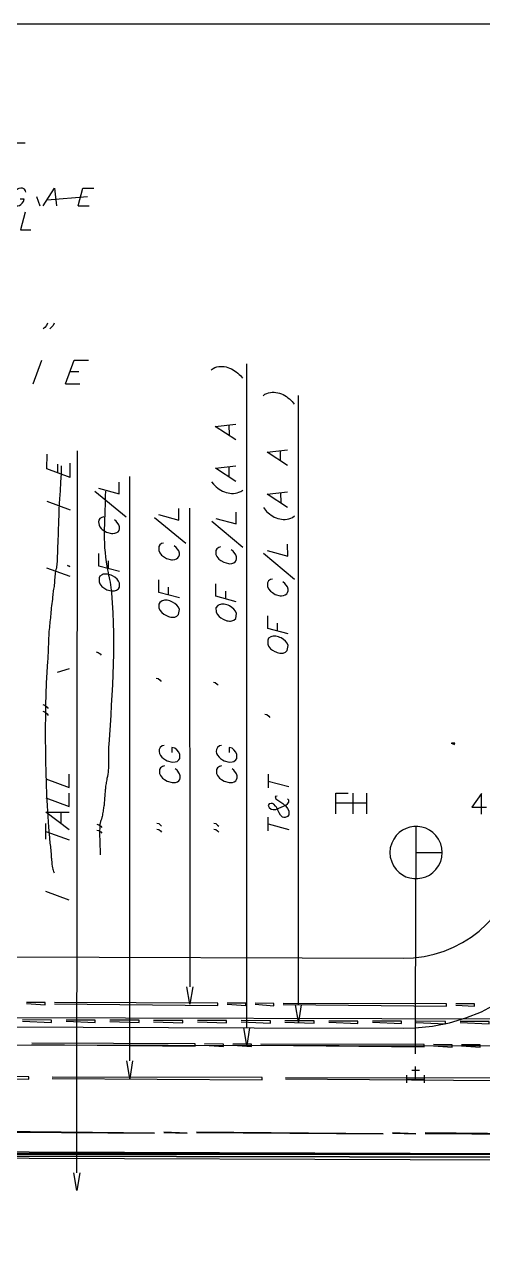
# Model space of a CAD drawing. Header units: feet. Extents: x 13 to 426, y 12 to 285.
# Drawn here: x 242.4 to 281.6, y 181.1 to 284.9 of the extents above; entities that cross this region are included whole.
import ezdxf

# ---------------------------------------------------------------- set-up
doc = ezdxf.new("R2010")
doc.units = ezdxf.units.FT
for name, color, linetype in [('AGUA', 1, 'CONTINUOUS'), ('AGUA_HIERRO', 5, 'CONTINUOUS'), ('EJE_VIA', 7, 'CONTINUOUS')]:
    doc.layers.add(name, color=color, linetype=linetype)

msp = doc.modelspace()

# ---------------------------------------------------------------- linework, layer by layer
at = {"layer": 'AGUA'}
for p, q in [((275.9, 196.73), (275.92, 211.73)), ((51.04, 200.28), (301.08, 199.7)), ((51.15, 197.95), (300.03, 197.37))]:
    msp.add_line(p, q, dxfattribs=at)
for points in [[(245.52, 247.09), (245.52, 246.91), (245.52, 246.72), (245.51, 246.54), (245.51, 246.35), (245.5, 246.16), (245.49, 245.97), (245.48, 245.79), (245.47, 245.6), (245.46, 245.42), (245.45, 245.23), (245.44, 245.05), (245.43, 244.87), (245.41, 244.69), (245.4, 244.52), (245.39, 244.35), (245.37, 244.18), (245.36, 243.94), (245.34, 243.71), (245.33, 243.47), (245.32, 243.23), (245.31, 242.99), (245.31, 242.74), (245.3, 242.5), (245.3, 242.26), (245.29, 242.02), (245.28, 241.78), (245.28, 241.54), (245.27, 241.3), (245.26, 241.07), (245.25, 240.84), (245.24, 240.62), (245.23, 240.4), (245.22, 240.26), (245.22, 240.12), (245.21, 239.98), (245.21, 239.84), (245.2, 239.69), (245.2, 239.55), (245.19, 239.41), (245.19, 239.28), (245.18, 239.14), (245.18, 239), (245.17, 238.86), (245.16, 238.73), (245.14, 238.6), (245.13, 238.47), (245.11, 238.34), (245.08, 238.21), (245.05, 238.06), (245.02, 237.91), (245, 237.78), (244.98, 237.64), (244.97, 237.51), (244.95, 237.37), (244.95, 237.22), (244.94, 237.05), (244.93, 236.91), (244.92, 236.77), (244.9, 236.64), (244.87, 236.52), (244.85, 236.39), (244.83, 236.27), (244.81, 236.15), (244.8, 236.03), (244.78, 235.84), (244.77, 235.66), (244.75, 235.48), (244.72, 235.3), (244.7, 235.11), (244.68, 234.93), (244.66, 234.75), (244.65, 234.57), (244.63, 234.4), (244.62, 234.23), (244.6, 234.06), (244.58, 233.9), (244.56, 233.74), (244.54, 233.58), (244.52, 233.42), (244.51, 233.26), (244.49, 233.08), (244.48, 232.9), (244.47, 232.72), (244.46, 232.53), (244.45, 232.35), (244.45, 232.16), (244.44, 231.98), (244.43, 231.79), (244.42, 231.61), (244.41, 231.43), (244.4, 231.24), (244.4, 231.06), (244.39, 230.88), (244.38, 230.7), (244.37, 230.53), (244.36, 230.35), (244.3, 229.43), (244.25, 228.49), (244.22, 227.55), (244.19, 226.59), (244.17, 225.64), (244.16, 224.68), (244.16, 223.71), (244.17, 222.75), (244.19, 221.79), (244.21, 220.83), (244.24, 219.87), (244.28, 218.92), (244.33, 217.98), (244.38, 217.05), (244.44, 216.13), (244.51, 215.22), (244.52, 215.07), (244.54, 214.92), (244.56, 214.77), (244.58, 214.63), (244.6, 214.49), (244.62, 214.35), (244.63, 214.2), (244.65, 214.06), (244.66, 213.86), (244.67, 213.76), (244.68, 213.65), (244.68, 213.55), (244.69, 213.45), (244.7, 213.35), (244.71, 213.15), (244.73, 212.97), (244.75, 212.8), (244.78, 212.66), (244.81, 212.55), (244.84, 212.45), (244.88, 212.34), (244.92, 212.23)], [(249.31, 244.91), (249.3, 244.52), (249.3, 244.12), (249.29, 243.72), (249.27, 243.32), (249.26, 242.91), (249.24, 242.5), (249.23, 242.09), (249.22, 241.68), (249.22, 241.27), (249.22, 240.86), (249.23, 240.46), (249.25, 240.06), (249.28, 239.66), (249.33, 239.27), (249.38, 238.88), (249.45, 238.51), (249.47, 238.4), (249.49, 238.29), (249.5, 238.18), (249.52, 238.07), (249.54, 237.96), (249.55, 237.85), (249.57, 237.74), (249.6, 237.63), (249.63, 237.5), (249.67, 237.37), (249.7, 237.23), (249.73, 237.12), (249.83, 236.22), (249.9, 235.37), (249.95, 234.51), (249.98, 233.64), (250, 232.77), (250, 231.88), (250, 231), (249.98, 230.11), (249.95, 229.22), (249.92, 228.34), (249.87, 227.46), (249.82, 226.59), (249.77, 225.73), (249.72, 224.88), (249.66, 224.04), (249.6, 223.22), (249.59, 223.03), (249.58, 222.85), (249.58, 222.67), (249.58, 222.48), (249.58, 222.3), (249.58, 222.12), (249.58, 221.94), (249.58, 221.76), (249.58, 221.57), (249.57, 221.39), (249.57, 221.21), (249.55, 221.03), (249.54, 220.85), (249.52, 220.67), (249.49, 220.49), (249.45, 220.31), (249.43, 220.2), (249.4, 220.09), (249.38, 219.98), (249.37, 219.87), (249.35, 219.77), (249.33, 219.66), (249.32, 219.55), (249.31, 219.44), (249.3, 219.33), (249.29, 219.23), (249.28, 219.13), (249.27, 219.03), (249.26, 218.83), (249.25, 218.63), (249.24, 218.44), (249.22, 218.25), (249.2, 218.04), (249.18, 217.94), (249.16, 217.84), (249.14, 217.73), (249.12, 217.62), (249.11, 217.51), (249.09, 217.4), (249.08, 217.29), (249.06, 217.18), (249.04, 217.07), (249.02, 216.97), (248.97, 216.84), (248.92, 216.72), (248.89, 216.62), (248.85, 216.36), (248.84, 216.19), (248.83, 216.02), (248.82, 215.85), (248.82, 215.67), (248.82, 215.5), (248.82, 215.32), (248.83, 215.15), (248.83, 214.97), (248.84, 214.8), (248.85, 214.62), (248.85, 214.45), (248.86, 214.28), (248.86, 214.1), (248.87, 213.93), (248.87, 213.76)], [(264.55, 200.95), (278.55, 200.8), (278.55, 201), (264.55, 201.05)]]:
    msp.add_lwpolyline(points, dxfattribs=at)
at = {"layer": 'AGUA_HIERRO'}
for points in [[(136.58, 188.42), (136.58, 188.17), (299.95, 187.6), (299.95, 188.1), (136.58, 188.67), (136.58, 188.42)], [(136.58, 188.17), (299.95, 187.85), (299.95, 188.1)], [(299.95, 187.6), (299.95, 187.85), (136.58, 188.17)]]:
    msp.add_lwpolyline(points, dxfattribs=at)
at = {"layer": 'EJE_VIA'}
for p, q in [((223.25, 274.77), (242.43, 274.77)), ((243.4, 270.15), (243.7, 269.37)), ((244.33, 269.87), (247.77, 270.15)), ((246.98, 269.37), (247.92, 269.37)), ((243.13, 254.13), (243.87, 256.13)), ((261.42, 198.95), (261.43, 255.83)), ((246.28, 255.18), (247.03, 255.18)), ((245.9, 254.13), (247.13, 254.13)), ((265.85, 200.93), (265.85, 253.13)), ((259.9, 250.58), (259.92, 249.75)), ((246.87, 186.53), (246.92, 248.37)), ((264.33, 247.53), (264.33, 248.37)), ((245.25, 246.48), (245.25, 247.25)), ((246.3, 246.1), (246.3, 247.33)), ((251.4, 196.12), (251.4, 246.17)), ((259.92, 246.17), (259.92, 247)), ((244.3, 244.08), (246.3, 243.33)), ((248.4, 244.92), (251.08, 242.72)), ((264.33, 244.78), (264.35, 243.95)), ((256.53, 243.47), (256.55, 202.48)), ((253.53, 242.68), (256.22, 240.47)), ((258.43, 242.35), (261.1, 240.13)), ((249.58, 238.28), (249.58, 238.95)), ((262.87, 239.6), (265.53, 237.38)), ((244.27, 238.37), (246.27, 237.63)), ((254.73, 236.03), (254.73, 236.7)), ((259.62, 235.7), (259.62, 236.37)), ((264.05, 232.95), (264.05, 233.62)), ((245.2, 229.43), (246.25, 229.72)), ((263.25, 220.67), (263.27, 219.5)), ((263.25, 220.08), (265.02, 219.62)), ((269.05, 218.22), (271.72, 218.22)), ((270.55, 217.3), (270.55, 219.05)), ((271.72, 217.3), (271.72, 219.05)), ((281.53, 217.27), (281.55, 219.02)), ((245.53, 216.45), (245.53, 217.4)), ((244.2, 215.12), (244.2, 216.45)), ((263.27, 215.83), (263.27, 217)), ((263.27, 216.42), (265.02, 215.95)), ((275.93, 211.73), (275.95, 216.22)), ((244.2, 215.78), (246.2, 215.05)), ((244.18, 210.65), (246.18, 209.92)), ((157.65, 205.32), (274.88, 204.92)), ((170.22, 199.28), (262.05, 198.97)), ((262.05, 198.97), (274.87, 198.92)), ((275.57, 195.33), (276.22, 195.33)), ((275.9, 194.57), (275.9, 195.65)), ((275.13, 194.25), (275.13, 194.9)), ((275.13, 194.57), (276.65, 194.57)), ((276.65, 194.25), (276.65, 194.9))]:
    msp.add_line(p, q, dxfattribs=at)
for points in [[(426.22, 284.92), (12.6, 284.92), (12.6, 12.08)], [(242.5, 270.52), (242.47, 270.65), (242.37, 270.8), (242.21, 270.87), (242.06, 270.89), (241.91, 270.85), (241.78, 270.78), (241.65, 270.68), (241.54, 270.56), (241.44, 270.43), (241.37, 270.3), (241.28, 269.93), (241.3, 269.73), (241.34, 269.56), (241.42, 269.45), (241.53, 269.38), (241.66, 269.35), (241.8, 269.36), (241.94, 269.4), (242.07, 269.48), (242.18, 269.58), (242.3, 269.73), (242.35, 269.93), (242, 269.93)], [(243.98, 269.37), (244.95, 270.87), (245.12, 269.37)], [(246.98, 269.37), (247.38, 270.87), (248.32, 270.87)], [(242.45, 268.82), (242.05, 267.32), (242.92, 267.32)], [(244.35, 259.32), (244.28, 259.12), (244.12, 258.93), (243.98, 258.83)], [(244.92, 259.32), (244.85, 259.12), (244.68, 258.93), (244.55, 258.83)], [(245.9, 254.13), (246.63, 256.13), (247.87, 256.13)], [(258.38, 255.32), (258.55, 255.43), (258.7, 255.51), (258.86, 255.56), (259.02, 255.59), (259.18, 255.61), (259.34, 255.61), (259.49, 255.6), (259.65, 255.57), (259.81, 255.53), (259.96, 255.47), (260.11, 255.4), (260.25, 255.33), (260.39, 255.24), (260.52, 255.14), (260.65, 255.04), (260.77, 254.93), (260.88, 254.82), (261.07, 254.6)], [(262.82, 253.1), (262.98, 253.22), (263.14, 253.29), (263.29, 253.34), (263.45, 253.38), (263.61, 253.4), (263.77, 253.4), (263.93, 253.38), (264.08, 253.35), (264.24, 253.31), (264.39, 253.25), (264.54, 253.19), (264.68, 253.11), (264.82, 253.02), (264.96, 252.93), (265.08, 252.82), (265.2, 252.71), (265.32, 252.6), (265.48, 252.38)], [(260.5, 249.33), (258.73, 250.47), (260.48, 250.67)], [(264.92, 247.12), (263.17, 248.25), (264.92, 248.45)], [(246.3, 246.1), (244.3, 246.83), (244.32, 248.08)], [(260.5, 245.75), (258.75, 246.88), (260.5, 247.08)], [(248.73, 245.17), (250.48, 244.7), (250.48, 245.7)], [(258.42, 245.73), (258.58, 245.52), (258.69, 245.4), (258.81, 245.29), (258.94, 245.19), (259.07, 245.1), (259.21, 245.01), (259.36, 244.93), (259.51, 244.86), (259.66, 244.81), (259.82, 244.77), (259.98, 244.74), (260.13, 244.72), (260.29, 244.72), (260.45, 244.74), (260.61, 244.77), (260.76, 244.83), (260.92, 244.9), (261.08, 245.02)], [(264.93, 243.53), (263.18, 244.67), (264.92, 244.87)], [(253.87, 242.92), (255.62, 242.45), (255.62, 243.45)], [(258.77, 242.58), (260.52, 242.12), (260.52, 243.12)], [(262.85, 243.52), (263.02, 243.3), (263.13, 243.19), (263.25, 243.08), (263.38, 242.97), (263.51, 242.88), (263.65, 242.79), (263.79, 242.71), (263.94, 242.65), (264.09, 242.59), (264.25, 242.55), (264.41, 242.52), (264.56, 242.5), (264.72, 242.51), (264.88, 242.52), (265.04, 242.56), (265.2, 242.61), (265.35, 242.68), (265.52, 242.8)], [(249.17, 242.72), (249, 242.68), (248.83, 242.57), (248.76, 242.43), (248.72, 242.29), (248.74, 242.14), (248.78, 242), (248.85, 241.87), (248.95, 241.74), (249.05, 241.63), (249.17, 241.55), (249.42, 241.4), (249.83, 241.3), (249.94, 241.3), (250.12, 241.32), (250.28, 241.37), (250.4, 241.45), (250.48, 241.56), (250.52, 241.7), (250.52, 241.86), (250.46, 242.04), (250.25, 242.35), (250.08, 242.48)], [(254.3, 240.48), (254.13, 240.43), (253.97, 240.32), (253.88, 240.17), (253.88, 239.83), (253.97, 239.65), (254.13, 239.43), (254.3, 239.32), (254.55, 239.17), (254.97, 239.05), (255.07, 239.05), (255.25, 239.07), (255.41, 239.12), (255.53, 239.21), (255.61, 239.32), (255.65, 239.46), (255.65, 239.62), (255.6, 239.8), (255.38, 240.1), (255.22, 240.23)], [(259.18, 240.15), (259.02, 240.1), (258.85, 239.98), (258.77, 239.83), (258.78, 239.5), (258.87, 239.32), (259.03, 239.1), (259.2, 238.98), (259.45, 238.83), (259.87, 238.72), (259.97, 238.71), (260.15, 238.73), (260.31, 238.79), (260.43, 238.87), (260.51, 238.99), (260.55, 239.13), (260.55, 239.29), (260.5, 239.47), (260.27, 239.77), (260.1, 239.9)], [(263.18, 239.83), (264.95, 239.37), (264.93, 240.37)], [(250.52, 238.03), (248.75, 238.5), (248.75, 239.58)], [(246.08, 238.55), (246.28, 238.48), (246.08, 238.55)], [(248.77, 237.17), (248.85, 236.98), (249.02, 236.77), (249.18, 236.63), (249.43, 236.48), (249.85, 236.38), (250.1, 236.4), (250.27, 236.43), (250.43, 236.55), (250.52, 236.7), (250.52, 237.03), (250.43, 237.22), (250.31, 237.39), (250.13, 237.55), (249.93, 237.67), (249.82, 237.72), (249.7, 237.76), (249.59, 237.79), (249.47, 237.81), (249.35, 237.82), (249.24, 237.82), (249.13, 237.8), (249.03, 237.76), (248.85, 237.65), (248.77, 237.5), (248.77, 237.17)], [(255.65, 235.78), (253.9, 236.25), (253.88, 237.33)], [(260.53, 235.45), (258.78, 235.92), (258.78, 237)], [(263.62, 237.4), (263.45, 237.35), (263.28, 237.23), (263.2, 237.08), (263.2, 236.75), (263.28, 236.57), (263.45, 236.35), (263.62, 236.23), (263.87, 236.08), (264.28, 235.97), (264.39, 235.96), (264.57, 235.98), (264.73, 236.04), (264.85, 236.12), (264.93, 236.24), (264.97, 236.38), (264.97, 236.54), (264.91, 236.72), (264.7, 237.02), (264.53, 237.15)], [(253.9, 234.92), (253.98, 234.73), (254.15, 234.52), (254.31, 234.4), (254.5, 234.29), (254.61, 234.24), (254.71, 234.2), (254.82, 234.17), (254.93, 234.14), (255.04, 234.13), (255.14, 234.13), (255.25, 234.14), (255.43, 234.21), (255.59, 234.35), (255.65, 234.78), (255.57, 234.98), (255.43, 235.15), (255.26, 235.3), (255.06, 235.43), (254.95, 235.48), (254.84, 235.52), (254.72, 235.56), (254.61, 235.58), (254.5, 235.59), (254.39, 235.58), (254.28, 235.56), (254.17, 235.52), (253.98, 235.4), (253.9, 235.25), (253.9, 234.92)], [(258.8, 234.58), (258.88, 234.4), (259.05, 234.18), (259.21, 234.06), (259.4, 233.95), (259.51, 233.91), (259.61, 233.86), (259.72, 233.83), (259.83, 233.81), (259.94, 233.8), (260.04, 233.79), (260.15, 233.81), (260.33, 233.88), (260.49, 234.02), (260.55, 234.45), (260.47, 234.65), (260.32, 234.81), (260.14, 234.97), (259.94, 235.09), (259.83, 235.15), (259.72, 235.19), (259.61, 235.22), (259.5, 235.24), (259.38, 235.25), (259.27, 235.25), (259.17, 235.23), (259.06, 235.19), (258.96, 235.14), (258.78, 234.92), (258.8, 234.58)], [(264.97, 232.7), (263.22, 233.17), (263.22, 234.25)], [(263.22, 231.83), (263.3, 231.65), (263.47, 231.43), (263.63, 231.31), (263.82, 231.2), (263.92, 231.16), (264.03, 231.11), (264.14, 231.08), (264.25, 231.06), (264.36, 231.05), (264.46, 231.04), (264.56, 231.06), (264.75, 231.13), (264.9, 231.27), (264.97, 231.7), (264.88, 231.9), (264.75, 232.07), (264.57, 232.22), (264.37, 232.35), (264.26, 232.4), (264.15, 232.44), (264.04, 232.47), (263.93, 232.49), (263.81, 232.5), (263.7, 232.5), (263.59, 232.48), (263.49, 232.44), (263.3, 232.32), (263.22, 232.17), (263.22, 231.83)], [(248.53, 231.15), (248.7, 231.1), (248.87, 230.98), (248.95, 230.87)], [(253.67, 228.9), (253.83, 228.87), (254, 228.73), (254.08, 228.63)], [(258.57, 228.57), (258.73, 228.53), (258.9, 228.4), (258.98, 228.3)], [(243.95, 226.65), (244.13, 226.58), (244.33, 226.42), (244.42, 226.3)], [(243.95, 226.08), (244.13, 226.02), (244.33, 225.85), (244.42, 225.72)], [(262.98, 225.82), (263.15, 225.78), (263.32, 225.65), (263.4, 225.55)], [(278.95, 223.33), (279.27, 223.33), (279, 223.35)], [(278.95, 223.35), (279.23, 223.23), (279.27, 223.35)], [(254.35, 223.15), (254.18, 223.1), (254.02, 222.98), (253.93, 222.8), (253.91, 222.62), (253.95, 222.45), (254.03, 222.29), (254.15, 222.15), (254.3, 222.02), (254.46, 221.91), (254.62, 221.83), (255.03, 221.72), (255.28, 221.73), (255.45, 221.77), (255.62, 221.9), (255.68, 222.03), (255.68, 222.37), (255.6, 222.57), (255.43, 222.77), (255.27, 222.9), (255.02, 222.97), (255.02, 222.55)], [(259.25, 223.15), (259.08, 223.1), (258.92, 222.98), (258.83, 222.81), (258.81, 222.63), (258.84, 222.46), (258.93, 222.3), (259.05, 222.15), (259.19, 222.02), (259.34, 221.91), (259.5, 221.83), (259.92, 221.72), (260.17, 221.73), (260.33, 221.77), (260.5, 221.9), (260.58, 222.03), (260.58, 222.37), (260.5, 222.57), (260.33, 222.77), (260.17, 222.9), (259.92, 222.97), (259.92, 222.55)], [(254.37, 221.4), (254.2, 221.35), (254.03, 221.23), (253.95, 221.08), (253.95, 220.75), (254.03, 220.57), (254.2, 220.35), (254.37, 220.23), (254.62, 220.08), (255.03, 219.97), (255.14, 219.96), (255.32, 219.98), (255.48, 220.04), (255.6, 220.12), (255.68, 220.24), (255.72, 220.38), (255.72, 220.54), (255.66, 220.72), (255.45, 221.02), (255.28, 221.15)], [(259.25, 221.4), (259.08, 221.35), (258.92, 221.23), (258.83, 221.08), (258.83, 220.75), (258.92, 220.57), (259.08, 220.35), (259.25, 220.23), (259.5, 220.08), (259.92, 219.97), (260.02, 219.96), (260.2, 219.98), (260.36, 220.04), (260.48, 220.12), (260.56, 220.24), (260.6, 220.38), (260.6, 220.54), (260.55, 220.72), (260.33, 221.02), (260.17, 221.15)], [(244.22, 220.27), (246.22, 219.53), (246.22, 220.67)], [(244.2, 218.65), (246.2, 217.92), (246.2, 219.05)], [(264.02, 218.8), (263.85, 218.77), (263.93, 218.58), (264.1, 218.45), (264.52, 218.17), (264.77, 217.93), (264.93, 217.73), (265.02, 217.53), (265.02, 217.2), (264.93, 217.07), (264.71, 216.97), (264.59, 216.98), (264.49, 217.01), (264.32, 217.16), (264.2, 217.37), (264.14, 217.49), (264.09, 217.61), (264.03, 217.73), (263.97, 217.85), (263.9, 217.95), (263.74, 218.12), (263.64, 218.16), (263.52, 218.18), (263.35, 218.15), (263.27, 218), (263.35, 217.82), (263.52, 217.68), (263.68, 217.65), (263.93, 217.67), (264.18, 217.77), (264.77, 218.02), (264.93, 218.15), (265.02, 218.28), (265.02, 218.45), (264.93, 218.57)], [(269.05, 217.3), (269.05, 219.05), (270.13, 219.05)], [(281.55, 219.02), (280.72, 217.85), (281.97, 217.85)], [(246.2, 215.92), (244.2, 217.42), (246.2, 217.43)], [(248.58, 216.4), (248.75, 216.35), (248.92, 216.23), (249, 216.12)], [(253.72, 216.48), (253.88, 216.45), (254.05, 216.32), (254.13, 216.22)], [(258.6, 216.48), (258.77, 216.45), (258.93, 216.32), (259.02, 216.22)], [(275.93, 213.97), (278.18, 213.97), (278.15, 214.35), (278.05, 214.73), (277.87, 215.11), (277.64, 215.42), (277.38, 215.69), (277.08, 215.9), (276.77, 216.05), (276.43, 216.15), (276.09, 216.2), (275.75, 216.2), (275.41, 216.15), (275.08, 216.04), (274.77, 215.88), (274.49, 215.68), (274.23, 215.42), (274.02, 215.12), (273.85, 214.77), (273.73, 214.37), (273.7, 213.98), (273.73, 213.58), (273.85, 213.18), (274.01, 212.83), (274.22, 212.52), (274.48, 212.27), (274.76, 212.06), (275.07, 211.9), (275.4, 211.8), (275.74, 211.74), (276.09, 211.74), (276.43, 211.79), (276.77, 211.89), (277.08, 212.04), (277.38, 212.25), (277.64, 212.51), (277.87, 212.83), (278.05, 213.2), (278.15, 213.57), (278.18, 213.97)], [(248.58, 215.9), (248.75, 215.85), (248.92, 215.73), (249, 215.62)], [(253.72, 215.98), (253.88, 215.95), (254.05, 215.82), (254.13, 215.72)], [(258.6, 215.98), (258.77, 215.95), (258.93, 215.82), (259.02, 215.72)], [(274.87, 198.92), (275.87, 198.95), (277.35, 199.1), (278.8, 199.39), (280.19, 199.81), (281.53, 200.34), (282.81, 201), (284.02, 201.76), (285.15, 202.62), (286.2, 203.58), (287.17, 204.63), (288.03, 205.76), (288.8, 206.96), (289.46, 208.24), (290, 209.57), (290.43, 210.97), (290.72, 212.41), (290.88, 213.9), (290.92, 214.9)], [(274.88, 204.92), (275.72, 204.95), (276.62, 205.06), (277.49, 205.26), (278.34, 205.52), (279.15, 205.86), (279.92, 206.26), (280.65, 206.73), (281.34, 207.25), (281.97, 207.84), (282.56, 208.47), (283.08, 209.15), (283.55, 209.88), (283.96, 210.65), (284.3, 211.46), (284.57, 212.31), (284.76, 213.18), (284.88, 214.08), (284.92, 214.9)], [(256.8, 202.48), (256.55, 200.98), (256.3, 202.48)], [(242.55, 201.03), (244.15, 200.92), (244.15, 201.12), (242.55, 201.13)], [(242.55, 201.03), (244.15, 200.92), (244.15, 201.12), (242.55, 201.13)], [(244.95, 201.02), (258.95, 200.87), (258.95, 201.07), (244.95, 201.12)], [(259.75, 200.97), (261.35, 200.87), (261.35, 201.07), (259.75, 201.07)], [(259.75, 200.97), (261.35, 200.87), (261.35, 201.07), (259.75, 201.07)], [(262.15, 200.97), (263.75, 200.85), (263.75, 201.05), (262.15, 201.07)], [(262.15, 200.97), (263.75, 200.85), (263.75, 201.05), (262.15, 201.07)], [(266.1, 200.93), (265.85, 199.43), (265.6, 200.93)], [(279.35, 200.9), (280.95, 200.8), (280.95, 201), (279.35, 201)], [(279.35, 200.9), (280.95, 200.8), (280.95, 201), (279.35, 201)], [(242.2, 199.53), (244.7, 199.42), (244.7, 199.62), (242.2, 199.63)], [(245.95, 199.52), (248.45, 199.42), (248.45, 199.62), (245.95, 199.62)], [(249.7, 199.5), (252.2, 199.4), (252.2, 199.6), (249.7, 199.6)], [(253.45, 199.48), (255.95, 199.38), (255.95, 199.58), (253.45, 199.58)], [(257.2, 199.48), (259.7, 199.37), (259.7, 199.57), (257.2, 199.58)], [(260.95, 199.47), (263.45, 199.35), (263.45, 199.55), (260.95, 199.57)], [(264.7, 199.45), (267.2, 199.35), (267.2, 199.55), (264.7, 199.55)], [(268.45, 199.43), (270.95, 199.33), (270.95, 199.53), (268.45, 199.53)], [(272.2, 199.43), (274.7, 199.32), (274.7, 199.52), (272.2, 199.53)], [(275.95, 199.42), (278.45, 199.3), (278.45, 199.5), (275.95, 199.52)], [(279.7, 199.4), (282.2, 199.3), (282.2, 199.5), (279.7, 199.5)], [(261.67, 198.95), (261.42, 197.45), (261.17, 198.95)], [(243.02, 197.53), (257.02, 197.38), (257.02, 197.58), (243.02, 197.63)], [(257.82, 197.48), (259.42, 197.37), (259.42, 197.57), (257.82, 197.58)], [(257.82, 197.48), (259.42, 197.37), (259.42, 197.57), (257.82, 197.58)], [(260.22, 197.47), (261.82, 197.37), (261.82, 197.57), (260.22, 197.57)], [(260.22, 197.47), (261.82, 197.37), (261.82, 197.57), (260.22, 197.57)], [(262.62, 197.47), (276.62, 197.32), (276.62, 197.52), (262.62, 197.57)], [(277.42, 197.42), (279.02, 197.3), (279.02, 197.5), (277.42, 197.52)], [(277.42, 197.42), (279.02, 197.3), (279.02, 197.5), (277.42, 197.52)], [(279.82, 197.4), (281.42, 197.3), (281.42, 197.5), (279.82, 197.5)], [(279.82, 197.4), (281.42, 197.3), (281.42, 197.5), (279.82, 197.5)], [(251.65, 196.12), (251.4, 194.62), (251.15, 196.12)], [(224.75, 194.68), (242.75, 194.55), (242.75, 194.75), (224.75, 194.78)], [(244.75, 194.63), (262.75, 194.5), (262.75, 194.7), (244.75, 194.73)], [(264.75, 194.58), (282.75, 194.45), (282.75, 194.65), (264.75, 194.68)], [(237.52, 190.05), (253.52, 189.93), (237.52, 190.1)], [(254.32, 189.98), (256.32, 189.93), (254.32, 190.03)], [(254.32, 189.98), (256.32, 189.93), (254.32, 190.03)], [(257.12, 189.98), (273.12, 189.87), (257.12, 190.03)], [(273.92, 189.92), (275.92, 189.87), (273.92, 189.97)], [(273.92, 189.92), (275.92, 189.87), (273.92, 189.97)], [(276.72, 189.9), (292.72, 189.8), (276.72, 189.95)], [(136.58, 188.42), (299.95, 188.1), (136.58, 188.67)], [(136.58, 188.17), (299.95, 188.1), (136.58, 188.42)], [(247.12, 186.53), (246.87, 185.03), (246.62, 186.53)]]:
    msp.add_lwpolyline(points, dxfattribs=at)

doc.saveas('drawing.dxf')
